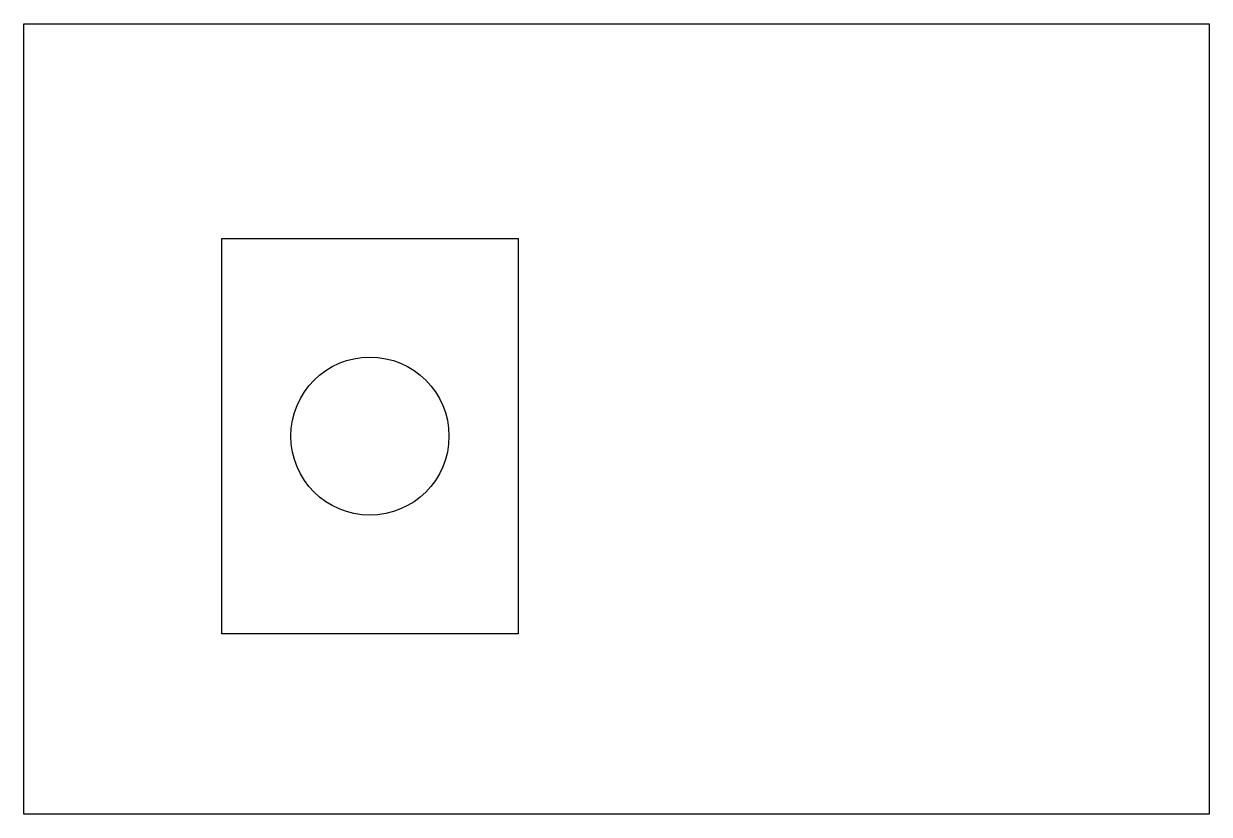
# Model space of a CAD drawing. Header units: millimetres. Extents: x 156 to 756, y 151 to 551.
import ezdxf

# ---------------------------------------------------------------- set-up
doc = ezdxf.new("R2010")
doc.units = ezdxf.units.MM
doc.layers.add('Sketch Geometry (ANSI)', color=7, linetype='Continuous', lineweight=25)

msp = doc.modelspace()

# ---------------------------------------------------------------- linework, layer by layer
at = {"layer": 'Sketch Geometry (ANSI)'}
for p, q in [((155.57, 550.81), (755.57, 550.81)), ((155.57, 150.81), (155.57, 550.81)), ((755.57, 550.81), (755.57, 150.81)), ((255.77, 442.14), (405.77, 442.14)), ((255.77, 242.14), (255.77, 442.14)), ((405.77, 442.14), (405.77, 242.14)), ((405.77, 242.14), (255.77, 242.14)), ((755.57, 150.81), (155.57, 150.81))]:
    msp.add_line(p, q, dxfattribs=at)
msp.add_circle((330.77, 342.14), 40, dxfattribs=at)

doc.saveas('drawing.dxf')
